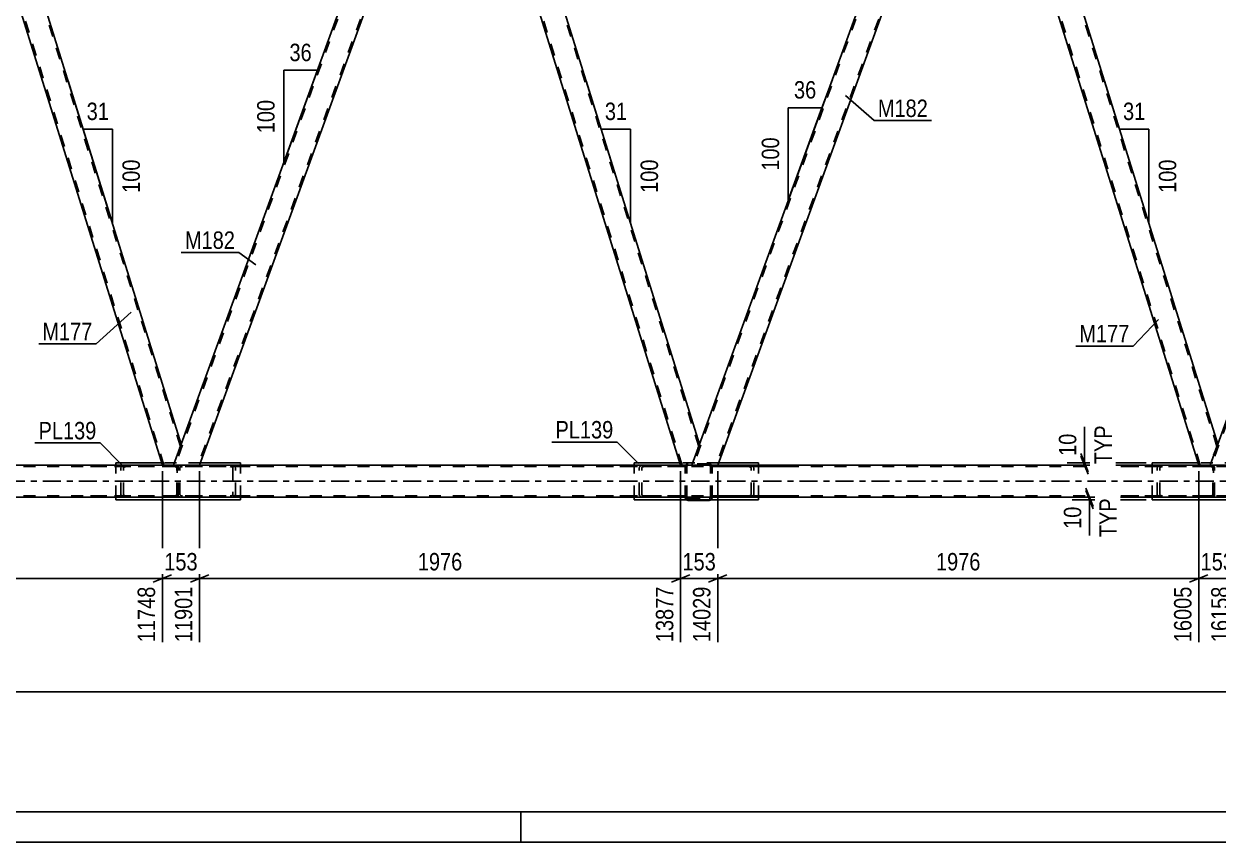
# Model space of a CAD drawing. Header units: millimetres. Extents: x -858 to 331, y -869 to -28.
# Drawn here: x -380.2 to -184, y -868.6 to -734.1 of the extents above; entities that cross this region are included whole.
import ezdxf

# ---------------------------------------------------------------- set-up
doc = ezdxf.new("R2010")
doc.units = ezdxf.units.MM
doc.linetypes.add('DXK_LINE_DOT2', pattern=[3.9198, 1.9599, -1.9599])
doc.linetypes.add('DXK_LINE_DOT3', pattern=[5.9187, 2.979, -0.9799, 0.9799, -0.9799])
doc.styles.add('Arial Narrow', font='ARIALN.TTF', dxfattribs={"height": 0.2})

# ---------------------------------------------------------------- blocks, each defined once
blk = doc.blocks.new('Unknown-570393797-1134')
at = {"color": 5, "linetype": 'Continuous'}
for p, q in [((-852.57, -863.58), (326.43, -863.58)), ((-298.57, -868.58), (-298.57, -863.58)), ((-857.57, -868.58), (331.43, -868.58))]:
    blk.add_line(p, q, dxfattribs=at)
blk = doc.blocks.new('Part-570393797-8345 - 8170')
at = {"color": 7, "linetype": 'DXK_LINE_DOT2'}
for p, q in [((-267.15, -811.91), (-267.15, -806.63)), ((-254.85, -806.63), (-267.15, -806.63)), ((-254.85, -806.87), (-267.15, -806.87)), ((-260.83, -806.66), (-261.16, -806.63)), ((-261.16, -806.87), (-260.99, -806.89)), ((-260.76, -807.02), (-260.72, -807.11)), ((-260.72, -811.43), (-260.72, -807.11)), ((-260.29, -807.11), (-260.35, -806.92)), ((-260.29, -811.43), (-260.29, -807.11)), ((-254.85, -811.67), (-267.15, -811.67)), ((-267.15, -811.91), (-254.85, -811.91)), ((-260.99, -811.65), (-261.16, -811.67)), ((-261.16, -811.91), (-260.83, -811.87)), ((-260.72, -811.43), (-260.76, -811.52)), ((-260.35, -811.61), (-260.29, -811.43))]:
    blk.add_line(p, q, dxfattribs=at)
for centre, radius, start, end in [((-261.06, -807.29), 0.409, 41.9361, 80.4818), ((-260.96, -807.47), 0.817, 41.9361, 80.4818), ((-261.06, -811.25), 0.409, 279.5183, 318.064), ((-260.96, -811.07), 0.817, 279.5183, 318.064)]:
    blk.add_arc(centre, radius, start, end, dxfattribs=at)
blk = doc.blocks.new('Part-570393797-8246 - 8170')
at = {"color": 7, "linetype": 'DXK_LINE_DOT2'}
for p, q in [((-226.09, -685.41), (-270.21, -806.63)), ((-222.34, -685.41), (-266.46, -806.63)), ((-222.09, -685.41), (-223.64, -689.66)), ((-269.2, -803.16), (-270.47, -806.63)), ((-266.21, -806.63), (-270.47, -806.63))]:
    blk.add_line(p, q, dxfattribs=at)
at = {"color": 2, "linetype": 'Continuous'}
for p, q in [((-226.35, -685.41), (-269.2, -803.16)), ((-226.35, -685.41), (-222.09, -685.41)), ((-223.64, -689.66), (-266.21, -806.63))]:
    blk.add_line(p, q, dxfattribs=at)
blk = doc.blocks.new('Part-570393797-8276 - 8170')
at = {"color": 2, "linetype": 'Continuous'}
for p, q in [((-307.22, -685.41), (-308.77, -689.66)), ((-305.91, -685.41), (-307.22, -685.41)), ((-269.2, -803.16), (-305.91, -685.41)), ((-308.77, -689.66), (-272.31, -806.63)), ((-270.47, -806.63), (-269.2, -803.16))]:
    blk.add_line(p, q, dxfattribs=at)
at = {"color": 7, "linetype": 'DXK_LINE_DOT2'}
for p, q in [((-269.34, -803.53), (-306.16, -685.41)), ((-272.06, -806.63), (-308.63, -689.29)), ((-269.2, -803.16), (-269.47, -803.9)), ((-272.31, -806.63), (-270.47, -806.63))]:
    blk.add_line(p, q, dxfattribs=at)
blk = doc.blocks.new('Part-570393797-8334 - 8170')
at = {"color": 7, "linetype": 'DXK_LINE_DOT2'}
for p, q in [((-284.58, -806.63), (-271.55, -806.63)), ((-271.55, -806.87), (-284.58, -806.87)), ((-279.07, -806.92), (-279.14, -807.11)), ((-279.14, -811.43), (-279.14, -807.11)), ((-278.7, -807.11), (-278.67, -807.02)), ((-278.7, -811.43), (-278.7, -807.11)), ((-278.27, -806.63), (-278.6, -806.66)), ((-278.44, -806.89), (-278.27, -806.87)), ((-271.55, -811.91), (-271.55, -806.63)), ((-271.55, -811.67), (-284.58, -811.67)), ((-271.55, -811.91), (-284.58, -811.91)), ((-279.14, -811.43), (-279.07, -811.61)), ((-278.67, -811.52), (-278.7, -811.43)), ((-278.6, -811.87), (-278.27, -811.91)), ((-278.27, -811.67), (-278.44, -811.65))]:
    blk.add_line(p, q, dxfattribs=at)
for centre, radius, start, end in [((-278.47, -807.47), 0.817, 99.5183, 138.064), ((-278.37, -807.29), 0.409, 99.5183, 138.064), ((-278.47, -811.07), 0.817, 221.9361, 260.4818), ((-278.37, -811.25), 0.409, 221.9361, 260.4818)]:
    blk.add_arc(centre, radius, start, end, dxfattribs=at)
blk = doc.blocks.new('Part-570393797-8371 - 8170')
at = {"color": 7, "linetype": 'DXK_LINE_DOT2'}
for p, q in [((-311.22, -685.41), (-355.34, -806.63)), ((-307.48, -685.41), (-351.6, -806.63)), ((-307.22, -685.41), (-308.77, -689.66)), ((-354.34, -803.16), (-355.6, -806.63)), ((-351.34, -806.63), (-355.6, -806.63))]:
    blk.add_line(p, q, dxfattribs=at)
at = {"color": 2, "linetype": 'Continuous'}
for p, q in [((-311.48, -685.41), (-354.34, -803.16)), ((-311.48, -685.41), (-307.22, -685.41)), ((-308.77, -689.66), (-351.34, -806.63))]:
    blk.add_line(p, q, dxfattribs=at)
blk = doc.blocks.new('Part-570393797-8373 - 8170')
at = {"color": 7, "linetype": 'DXK_LINE_DOT2'}
for p, q in [((-354.96, -806.92), (-355.03, -807.11)), ((-355.03, -811.43), (-355.03, -807.11)), ((-354.59, -807.11), (-354.56, -807.02)), ((-354.59, -811.43), (-354.59, -807.11)), ((-354.16, -806.63), (-354.49, -806.66)), ((-354.32, -806.89), (-354.16, -806.87)), ((-339.98, -806.63), (-354.16, -806.63)), ((-339.98, -806.87), (-354.16, -806.87)), ((-345.96, -806.66), (-346.3, -806.63)), ((-346.3, -806.87), (-346.13, -806.89)), ((-345.89, -807.02), (-345.86, -807.11)), ((-345.86, -807.11), (-345.86, -811.43)), ((-345.42, -807.11), (-345.49, -806.92)), ((-345.42, -811.43), (-345.42, -807.11)), ((-355.03, -811.43), (-354.96, -811.61)), ((-354.56, -811.52), (-354.59, -811.43)), ((-354.49, -811.87), (-354.16, -811.91)), ((-354.16, -811.67), (-354.32, -811.65)), ((-339.98, -811.67), (-354.16, -811.67)), ((-339.98, -811.91), (-354.16, -811.91)), ((-346.13, -811.65), (-346.3, -811.67)), ((-346.3, -811.91), (-345.96, -811.87)), ((-345.86, -811.43), (-345.89, -811.52)), ((-345.49, -811.61), (-345.42, -811.43))]:
    blk.add_line(p, q, dxfattribs=at)
for centre, radius, start, end in [((-354.36, -807.47), 0.817, 99.5183, 138.064), ((-354.26, -807.29), 0.409, 99.5183, 138.064), ((-346.2, -807.29), 0.409, 41.9361, 80.4818), ((-346.1, -807.47), 0.817, 41.9361, 80.4818), ((-354.36, -811.07), 0.817, 221.9361, 260.4818), ((-354.26, -811.25), 0.409, 221.9361, 260.4818), ((-346.2, -811.25), 0.409, 279.5183, 318.064), ((-346.1, -811.07), 0.817, 279.5183, 318.064)]:
    blk.add_arc(centre, radius, start, end, dxfattribs=at)
blk = doc.blocks.new('Part-570393797-8408 - 8170')
at = {"color": 2, "linetype": 'Continuous'}
for p, q in [((-272.44, -806.23), (-279.94, -806.23)), ((-279.94, -806.63), (-279.94, -806.23)), ((-259.49, -806.23), (-266.06, -806.23)), ((-259.49, -806.63), (-259.49, -806.23)), ((-279.94, -812.31), (-279.94, -811.91)), ((-259.49, -812.31), (-259.49, -811.91)), ((-259.49, -812.31), (-279.94, -812.31))]:
    blk.add_line(p, q, dxfattribs=at)
at = {"color": 7, "linetype": 'DXK_LINE_DOT2'}
for p, q in [((-266.06, -806.23), (-272.44, -806.23)), ((-279.94, -811.91), (-279.94, -806.63)), ((-259.49, -811.91), (-259.49, -806.63)), ((-279.94, -811.91), (-279.94, -811.87)), ((-259.49, -811.91), (-259.49, -811.87))]:
    blk.add_line(p, q, dxfattribs=at)
blk = doc.blocks.new('Part-570393797-8749 - 8170')
at = {"color": 2, "linetype": 'Continuous'}
for p, q in [((-119.61, -806.63), (-796.76, -806.63)), ((-119.61, -811.91), (-796.76, -811.91))]:
    blk.add_line(p, q, dxfattribs=at)
at = {"color": 7, "linetype": 'DXK_LINE_DOT2'}
for p, q in [((-119.61, -806.87), (-796.76, -806.87)), ((-119.61, -811.67), (-796.76, -811.67))]:
    blk.add_line(p, q, dxfattribs=at)
at = {"color": 7, "linetype": 'DXK_LINE_DOT3'}
blk.add_line((-119.61, -809.27), (-796.76, -809.27), dxfattribs=at)
blk = doc.blocks.new('Part-570393797-8434 - 8170')
at = {"color": 2, "linetype": 'Continuous'}
for p, q in [((-187.3, -806.23), (-194.81, -806.23)), ((-194.81, -806.63), (-194.81, -806.23)), ((-174.35, -806.23), (-180.93, -806.23)), ((-174.35, -806.63), (-174.35, -806.23)), ((-194.81, -812.31), (-194.81, -811.91)), ((-174.35, -812.31), (-174.35, -811.91)), ((-174.35, -812.31), (-194.81, -812.31))]:
    blk.add_line(p, q, dxfattribs=at)
at = {"color": 7, "linetype": 'DXK_LINE_DOT2'}
for p, q in [((-180.93, -806.23), (-187.3, -806.23)), ((-194.81, -811.91), (-194.81, -806.63)), ((-174.35, -811.91), (-174.35, -806.63)), ((-194.81, -811.91), (-194.81, -811.87)), ((-174.35, -811.91), (-174.35, -811.87))]:
    blk.add_line(p, q, dxfattribs=at)
blk = doc.blocks.new('Part-570393797-8437 - 8170')
at = {"color": 7, "linetype": 'DXK_LINE_DOT2'}
for p, q in [((-271.51, -806.71), (-271.55, -806.89)), ((-271.55, -811.93), (-271.55, -806.89)), ((-271.31, -806.89), (-271.29, -806.8)), ((-271.31, -811.93), (-271.31, -806.89)), ((-271.29, -806.8), (-271.24, -806.72)), ((-271.07, -806.41), (-271.25, -806.45)), ((-271.24, -806.72), (-271.16, -806.67)), ((-271.16, -806.67), (-271.07, -806.65)), ((-267.63, -806.41), (-271.07, -806.41)), ((-271.07, -806.65), (-267.63, -806.65)), ((-267.45, -806.45), (-267.63, -806.41)), ((-267.63, -806.65), (-267.54, -806.67)), ((-267.54, -806.67), (-267.46, -806.72)), ((-267.46, -806.72), (-267.41, -806.8)), ((-267.41, -806.8), (-267.39, -806.89)), ((-267.39, -811.93), (-267.39, -806.89)), ((-267.15, -806.89), (-267.19, -806.71)), ((-267.15, -811.93), (-267.15, -806.89)), ((-271.55, -811.93), (-271.51, -812.11)), ((-271.29, -812.02), (-271.31, -811.93)), ((-271.24, -812.1), (-271.29, -812.02)), ((-271.16, -812.15), (-271.24, -812.1)), ((-271.07, -812.17), (-271.16, -812.15)), ((-271.07, -812.17), (-267.63, -812.17)), ((-267.54, -812.15), (-267.63, -812.17)), ((-267.46, -812.1), (-267.54, -812.15)), ((-267.41, -812.02), (-267.46, -812.1)), ((-267.39, -811.93), (-267.41, -812.02)), ((-267.19, -812.11), (-267.15, -811.93))]:
    blk.add_line(p, q, dxfattribs=at)
at = {"color": 2, "linetype": 'Continuous'}
for p, q in [((-271.25, -812.37), (-271.07, -812.41)), ((-271.07, -812.41), (-267.63, -812.41)), ((-267.63, -812.41), (-267.45, -812.37))]:
    blk.add_line(p, q, dxfattribs=at)
at = {"color": 7, "linetype": 'DXK_LINE_DOT2'}
for centre, start, end in [((-271.07, -806.89), 112.5, 157.5), ((-267.63, -806.89), 22.5, 67.5), ((-271.07, -811.93), 202.5, 233.5669), ((-267.63, -811.93), 306.4333, 337.5)]:
    blk.add_arc(centre, 0.48, start, end, dxfattribs=at)
at = {"color": 2, "linetype": 'Continuous'}
for centre, start, end in [((-271.07, -811.93), 233.5669, 247.5), ((-267.63, -811.93), 292.5, 306.4333)]:
    blk.add_arc(centre, 0.48, start, end, dxfattribs=at)
blk = doc.blocks.new('Part-570393797-8443 - 8170')
at = {"color": 2, "linetype": 'Continuous'}
for p, q in [((-357.57, -806.23), (-365.08, -806.23)), ((-365.08, -806.63), (-365.08, -806.23)), ((-344.62, -806.23), (-351.2, -806.23)), ((-344.62, -806.63), (-344.62, -806.23)), ((-365.08, -812.31), (-365.08, -811.91)), ((-344.62, -812.31), (-344.62, -811.91)), ((-344.62, -812.31), (-365.08, -812.31))]:
    blk.add_line(p, q, dxfattribs=at)
at = {"color": 7, "linetype": 'DXK_LINE_DOT2'}
for p, q in [((-351.2, -806.23), (-357.57, -806.23)), ((-365.08, -811.91), (-365.08, -806.63)), ((-344.62, -811.91), (-344.62, -806.63)), ((-365.08, -811.91), (-365.08, -811.87)), ((-344.62, -811.91), (-344.62, -811.87))]:
    blk.add_line(p, q, dxfattribs=at)
blk = doc.blocks.new('Part-570393797-8481 - 8170')
at = {"color": 2, "linetype": 'Continuous'}
for p, q in [((-392.36, -685.41), (-393.9, -689.66)), ((-391.04, -685.41), (-392.36, -685.41)), ((-354.34, -803.16), (-391.04, -685.41)), ((-393.9, -689.66), (-357.45, -806.63)), ((-355.6, -806.63), (-354.34, -803.16))]:
    blk.add_line(p, q, dxfattribs=at)
at = {"color": 7, "linetype": 'DXK_LINE_DOT2'}
for p, q in [((-354.47, -803.53), (-391.29, -685.41)), ((-357.19, -806.63), (-393.77, -689.29)), ((-354.34, -803.16), (-354.61, -803.9)), ((-357.45, -806.63), (-355.6, -806.63))]:
    blk.add_line(p, q, dxfattribs=at)
blk = doc.blocks.new('Part-570393797-8549 - 8170')
at = {"color": 7, "linetype": 'DXK_LINE_DOT2'}
for p, q in [((-185.27, -806.63), (-199.45, -806.63)), ((-185.27, -806.87), (-199.45, -806.87)), ((-193.94, -806.92), (-194.01, -807.11)), ((-194.01, -811.43), (-194.01, -807.11)), ((-193.57, -807.11), (-193.54, -807.02)), ((-193.57, -811.43), (-193.57, -807.11)), ((-193.13, -806.63), (-193.47, -806.66)), ((-193.3, -806.89), (-193.13, -806.87)), ((-184.94, -806.66), (-185.27, -806.63)), ((-185.27, -806.87), (-185.11, -806.89)), ((-184.76, -806.73), (-184.94, -806.66)), ((-184.87, -807.02), (-184.84, -807.11)), ((-184.84, -811.43), (-184.84, -807.11)), ((-184.76, -811.81), (-184.76, -806.73)), ((-184.71, -806.77), (-184.76, -806.73)), ((-184.61, -806.92), (-184.71, -806.77)), ((-184.58, -807.11), (-184.61, -806.92)), ((-184.58, -811.43), (-184.58, -807.11)), ((-185.27, -811.67), (-199.45, -811.67)), ((-185.27, -811.91), (-199.45, -811.91)), ((-194.01, -811.43), (-193.94, -811.61)), ((-193.54, -811.52), (-193.57, -811.43)), ((-193.47, -811.87), (-193.13, -811.91)), ((-193.13, -811.67), (-193.3, -811.65)), ((-185.11, -811.65), (-185.27, -811.67)), ((-185.27, -811.91), (-184.94, -811.87)), ((-184.94, -811.87), (-184.76, -811.81)), ((-184.84, -811.43), (-184.87, -811.52)), ((-184.76, -811.81), (-184.71, -811.77)), ((-184.71, -811.77), (-184.61, -811.61)), ((-184.61, -811.61), (-184.58, -811.43))]:
    blk.add_line(p, q, dxfattribs=at)
for centre, radius, start, end in [((-193.33, -807.47), 0.817, 99.5183, 138.064), ((-193.23, -807.29), 0.409, 99.5183, 138.064), ((-185.17, -807.29), 0.409, 41.9361, 80.4818), ((-193.33, -811.07), 0.817, 221.9361, 260.4818), ((-193.23, -811.25), 0.409, 221.9361, 260.4818), ((-185.17, -811.25), 0.409, 279.5183, 318.064)]:
    blk.add_arc(centre, radius, start, end, dxfattribs=at)
blk = doc.blocks.new('Part-570393797-8565 - 8170')
at = {"color": 7, "linetype": 'DXK_LINE_DOT2'}
for p, q in [((-355.54, -806.63), (-369.71, -806.63)), ((-355.54, -806.87), (-369.71, -806.87)), ((-364.21, -806.92), (-364.28, -807.11)), ((-364.28, -811.43), (-364.28, -807.11)), ((-363.84, -807.11), (-363.81, -807.02)), ((-363.84, -811.43), (-363.84, -807.11)), ((-363.4, -806.63), (-363.74, -806.66)), ((-363.57, -806.89), (-363.4, -806.87)), ((-355.21, -806.66), (-355.54, -806.63)), ((-355.54, -806.87), (-355.37, -806.89)), ((-355.03, -806.73), (-355.21, -806.66)), ((-355.14, -807.02), (-355.1, -807.11)), ((-355.1, -811.43), (-355.1, -807.11)), ((-355.03, -811.81), (-355.03, -806.73)), ((-354.98, -806.77), (-355.03, -806.73)), ((-354.88, -806.92), (-354.98, -806.77)), ((-354.85, -807.11), (-354.88, -806.92)), ((-354.85, -811.43), (-354.85, -807.11)), ((-355.54, -811.67), (-369.71, -811.67)), ((-355.54, -811.91), (-369.71, -811.91)), ((-364.28, -811.43), (-364.21, -811.61)), ((-363.81, -811.52), (-363.84, -811.43)), ((-363.74, -811.87), (-363.4, -811.91)), ((-363.4, -811.67), (-363.57, -811.65)), ((-355.37, -811.65), (-355.54, -811.67)), ((-355.54, -811.91), (-355.21, -811.87)), ((-355.21, -811.87), (-355.03, -811.81)), ((-355.1, -811.43), (-355.14, -811.52)), ((-355.03, -811.81), (-354.98, -811.77)), ((-354.98, -811.77), (-354.88, -811.61)), ((-354.88, -811.61), (-354.85, -811.43))]:
    blk.add_line(p, q, dxfattribs=at)
for centre, radius, start, end in [((-363.6, -807.47), 0.817, 99.5183, 138.064), ((-363.5, -807.29), 0.409, 99.5183, 138.064), ((-355.44, -807.29), 0.409, 41.9361, 80.4818), ((-363.6, -811.07), 0.817, 221.9361, 260.4818), ((-363.5, -811.25), 0.409, 221.9361, 260.4818), ((-355.44, -811.25), 0.409, 279.5183, 318.064)]:
    blk.add_arc(centre, radius, start, end, dxfattribs=at)
blk = doc.blocks.new('Part-570393797-8770 - 8170')
at = {"color": 2, "linetype": 'Continuous'}
for p, q in [((-222.09, -685.41), (-223.64, -689.66)), ((-220.77, -685.41), (-222.09, -685.41)), ((-184.07, -803.16), (-220.77, -685.41)), ((-223.64, -689.66), (-187.18, -806.63)), ((-185.33, -806.63), (-184.07, -803.16))]:
    blk.add_line(p, q, dxfattribs=at)
at = {"color": 7, "linetype": 'DXK_LINE_DOT2'}
for p, q in [((-184.2, -803.53), (-221.02, -685.41)), ((-186.93, -806.63), (-223.5, -689.29)), ((-184.2, -803.53), (-184.34, -803.9)), ((-187.18, -806.63), (-185.33, -806.63))]:
    blk.add_line(p, q, dxfattribs=at)
blk = doc.blocks.new('Part-570393797-8776 - 8170')
at = {"color": 7, "linetype": 'DXK_LINE_DOT2'}
for p, q in [((-140.96, -685.41), (-185.08, -806.63)), ((-137.21, -685.41), (-181.33, -806.63)), ((-184.07, -803.16), (-185.33, -806.63)), ((-181.07, -806.63), (-185.33, -806.63))]:
    blk.add_line(p, q, dxfattribs=at)
at = {"color": 2, "linetype": 'Continuous'}
for p, q in [((-141.21, -685.41), (-184.07, -803.16)), ((-136.95, -685.41), (-181.07, -806.63)), ((-136.95, -685.41), (-141.21, -685.41))]:
    blk.add_line(p, q, dxfattribs=at)
blk = doc.blocks.new('AngleDimension-570393797-9946 - 8170')
at = {"color": 7, "linetype": 'Continuous'}
for p, q in [((-202.68, -743.45), (-200.2, -751.4)), ((-195.38, -751.4), (-200.2, -751.4)), ((-195.38, -766.86), (-200.2, -751.4)), ((-195.38, -766.86), (-195.38, -751.4))]:
    blk.add_line(p, q, dxfattribs=at)
at = {"color": 0}
for points in [[(-195.36, -750.5), (-195.36, -746.3), (-200.22, -746.3), (-200.22, -750.5)], [(-190.28, -755.79), (-194.48, -755.79), (-194.48, -762.47), (-190.28, -762.47)]]:
    blk.add_wipeout(points, dxfattribs=at)
at = {"color": 3, "style": 'Arial Narrow'}
blk.add_text('31', height=2.863, dxfattribs=at).set_placement((-199.62, -749.9))
blk.add_text('100', height=2.863, rotation=90.0002, dxfattribs=at).set_placement((-190.88, -761.87))
blk = doc.blocks.new('StraightDimension-570393797-9640 - 8170')
at = {"color": 7, "linetype": 'Continuous'}
for p, q in [((-187.18, -807.63), (-187.18, -835.71)), ((-181.07, -807.63), (-181.07, -835.71)), ((-188.68, -825.87), (-185.68, -824.67)), ((-187.18, -825.27), (-181.07, -825.27)), ((-179.57, -824.67), (-182.57, -825.87))]:
    blk.add_line(p, q, dxfattribs=at)
at = {"color": 0}
blk.add_wipeout([(-180.78, -824.52), (-180.78, -820.32), (-187.47, -820.32), (-187.47, -824.52)], dxfattribs=at)
at = {"color": 0, "linetype": 'Continuous'}
blk.add_wipeout([(-181.67, -825.97), (-185.87, -825.97), (-185.87, -836.31), (-181.67, -836.31)], dxfattribs=at)
at = {"color": 3, "style": 'Arial Narrow'}
blk.add_text('153', height=2.863, dxfattribs=at).set_placement((-186.87, -823.92))
at = {"color": 3, "linetype": 'Continuous', "style": 'Arial Narrow'}
blk.add_text('16158', height=2.863, rotation=90.0002, dxfattribs=at).set_placement((-182.27, -835.71))
blk = doc.blocks.new('StraightDimension-570393797-9735 - 8170')
at = {"color": 7, "linetype": 'Continuous'}
for p, q in [((-436.48, -807.63), (-436.48, -833.88)), ((-357.45, -807.63), (-357.45, -835.71)), ((-434.98, -824.67), (-437.98, -825.87)), ((-436.48, -825.27), (-357.45, -825.27)), ((-358.95, -825.87), (-355.95, -824.67))]:
    blk.add_line(p, q, dxfattribs=at)
at = {"color": 0}
blk.add_wipeout([(-392.71, -824.52), (-392.71, -820.32), (-401.22, -820.32), (-401.22, -824.52)], dxfattribs=at)
at = {"color": 0, "linetype": 'Continuous'}
blk.add_wipeout([(-358.05, -825.97), (-362.25, -825.97), (-362.25, -836.31), (-358.05, -836.31)], dxfattribs=at)
at = {"color": 3, "style": 'Arial Narrow'}
blk.add_text('1976', height=2.863, dxfattribs=at).set_placement((-400.62, -823.92))
at = {"color": 3, "linetype": 'Continuous', "style": 'Arial Narrow'}
blk.add_text('11748', height=2.863, rotation=90.0002, dxfattribs=at).set_placement((-358.65, -835.71))
blk = doc.blocks.new('StraightDimension-570393797-9659 - 8170')
at = {"color": 7, "linetype": 'Continuous'}
for p, q in [((-266.21, -807.63), (-266.21, -835.71)), ((-187.18, -807.63), (-187.18, -835.71)), ((-264.71, -824.67), (-267.71, -825.87)), ((-266.21, -825.27), (-187.18, -825.27)), ((-188.68, -825.87), (-185.68, -824.67))]:
    blk.add_line(p, q, dxfattribs=at)
at = {"color": 0}
blk.add_wipeout([(-222.44, -824.52), (-222.44, -820.32), (-230.95, -820.32), (-230.95, -824.52)], dxfattribs=at)
at = {"color": 0, "linetype": 'Continuous'}
blk.add_wipeout([(-187.78, -825.97), (-191.98, -825.97), (-191.98, -836.31), (-187.78, -836.31)], dxfattribs=at)
at = {"color": 3, "style": 'Arial Narrow'}
blk.add_text('1976', height=2.863, dxfattribs=at).set_placement((-230.35, -823.92))
at = {"color": 3, "linetype": 'Continuous', "style": 'Arial Narrow'}
blk.add_text('16005', height=2.863, rotation=90.0002, dxfattribs=at).set_placement((-188.38, -835.71))
blk = doc.blocks.new('StraightDimension-570393797-9678 - 8170')
at = {"color": 7, "linetype": 'Continuous'}
for p, q in [((-272.31, -807.63), (-272.31, -835.71)), ((-266.21, -807.63), (-266.21, -835.71)), ((-273.81, -825.87), (-270.81, -824.67)), ((-272.31, -825.27), (-266.21, -825.27)), ((-264.71, -824.67), (-267.71, -825.87))]:
    blk.add_line(p, q, dxfattribs=at)
at = {"color": 0}
blk.add_wipeout([(-265.92, -824.52), (-265.92, -820.32), (-272.6, -820.32), (-272.6, -824.52)], dxfattribs=at)
at = {"color": 0, "linetype": 'Continuous'}
blk.add_wipeout([(-266.81, -825.97), (-271.01, -825.97), (-271.01, -836.31), (-266.81, -836.31)], dxfattribs=at)
at = {"color": 3, "style": 'Arial Narrow'}
blk.add_text('153', height=2.863, dxfattribs=at).set_placement((-272, -823.92))
at = {"color": 3, "linetype": 'Continuous', "style": 'Arial Narrow'}
blk.add_text('14029', height=2.863, rotation=90.0002, dxfattribs=at).set_placement((-267.41, -835.71))
blk = doc.blocks.new('AngleDimension-570393797-8819 - 8170')
at = {"color": 7, "linetype": 'Continuous'}
for p, q in [((-287.81, -743.45), (-285.34, -751.4)), ((-280.52, -751.4), (-285.34, -751.4)), ((-280.52, -766.86), (-285.34, -751.4)), ((-280.52, -766.86), (-280.52, -751.4))]:
    blk.add_line(p, q, dxfattribs=at)
at = {"color": 0}
for points in [[(-280.5, -750.5), (-280.5, -746.3), (-285.35, -746.3), (-285.35, -750.5)], [(-275.42, -755.79), (-279.62, -755.79), (-279.62, -762.47), (-275.42, -762.47)]]:
    blk.add_wipeout(points, dxfattribs=at)
at = {"color": 3, "style": 'Arial Narrow'}
blk.add_text('31', height=2.863, dxfattribs=at).set_placement((-284.75, -749.9))
blk.add_text('100', height=2.863, rotation=90.0002, dxfattribs=at).set_placement((-276.02, -761.87))
blk = doc.blocks.new('StraightDimension-570393797-9104 - 8170')
at = {"color": 7, "linetype": 'Continuous'}
for p, q in [((-707.66, -811.89), (-202.74, -811.89)), ((-205.74, -810.39), (-204.54, -813.39)), ((-204.54, -813.81), (-205.74, -810.81)), ((-205.14, -812.31), (-205.14, -811.89)), ((-195.81, -812.31), (-207.99, -812.31))]:
    blk.add_line(p, q, dxfattribs=at)
at = {"color": 0}
blk.add_wipeout([(-205.89, -812.83), (-210.09, -812.83), (-210.09, -817.69), (-205.89, -817.69)], dxfattribs=at)
at = {"color": 7, "linetype": 'Continuous'}
blk.add_line((-205.14, -812.31), (-205.14, -818.21), dxfattribs=at)
at = {"color": 3, "style": 'Arial Narrow'}
blk.add_text('10', height=2.863, rotation=90.0002, dxfattribs=at).set_placement((-206.49, -817.09))
at = {"color": 0, "linetype": 'Continuous'}
blk.add_wipeout([(-200.04, -811.47), (-204.24, -811.47), (-204.24, -819.06), (-200.04, -819.06)], dxfattribs=at)
at = {"color": 7, "linetype": 'Continuous'}
blk.add_line((-205.14, -812.31), (-205.14, -818.21), dxfattribs=at)
at = {"color": 3, "linetype": 'Continuous', "style": 'Arial Narrow'}
blk.add_text('TYP', height=2.863, rotation=90.0002, dxfattribs=at).set_placement((-200.64, -818.46))
blk = doc.blocks.new('AngleDimension-570393797-9211 - 8170')
at = {"color": 7, "linetype": 'Continuous'}
for p, q in [((-372.95, -743.45), (-370.47, -751.4)), ((-365.65, -751.4), (-370.47, -751.4)), ((-365.65, -766.86), (-370.47, -751.4)), ((-365.65, -766.86), (-365.65, -751.4))]:
    blk.add_line(p, q, dxfattribs=at)
at = {"color": 0}
for points in [[(-365.63, -750.5), (-365.63, -746.3), (-370.49, -746.3), (-370.49, -750.5)], [(-360.55, -755.79), (-364.75, -755.79), (-364.75, -762.47), (-360.55, -762.47)]]:
    blk.add_wipeout(points, dxfattribs=at)
at = {"color": 3, "style": 'Arial Narrow'}
blk.add_text('31', height=2.863, dxfattribs=at).set_placement((-369.89, -749.9))
blk.add_text('100', height=2.863, rotation=90.0002, dxfattribs=at).set_placement((-361.15, -761.87))
blk = doc.blocks.new('StraightDimension-570393797-9254 - 8170')
at = {"color": 7, "linetype": 'Continuous'}
for p, q in [((-195.81, -806.23), (-208.8, -806.23)), ((-206.55, -804.73), (-205.35, -807.73)), ((-205.35, -808.13), (-206.55, -805.13)), ((-205.95, -806.63), (-205.95, -806.23)), ((-195.81, -806.63), (-208.8, -806.63))]:
    blk.add_line(p, q, dxfattribs=at)
at = {"color": 0}
blk.add_wipeout([(-206.7, -800.85), (-210.9, -800.85), (-210.9, -805.7), (-206.7, -805.7)], dxfattribs=at)
at = {"color": 7, "linetype": 'Continuous'}
blk.add_line((-205.95, -806.23), (-205.95, -800.32), dxfattribs=at)
at = {"color": 3, "style": 'Arial Narrow'}
blk.add_text('10', height=2.863, rotation=90.0002, dxfattribs=at).set_placement((-207.3, -805.1))
at = {"color": 0, "linetype": 'Continuous'}
blk.add_wipeout([(-200.85, -799.48), (-205.05, -799.48), (-205.05, -807.07), (-200.85, -807.07)], dxfattribs=at)
at = {"color": 7, "linetype": 'Continuous'}
blk.add_line((-205.95, -806.23), (-205.95, -800.32), dxfattribs=at)
at = {"color": 3, "linetype": 'Continuous', "style": 'Arial Narrow'}
blk.add_text('TYP', height=2.863, rotation=90.0002, dxfattribs=at).set_placement((-201.45, -806.47))
blk = doc.blocks.new('StraightDimension-570393797-9697 - 8170')
at = {"color": 7, "linetype": 'Continuous'}
for p, q in [((-351.34, -807.63), (-351.34, -835.71)), ((-272.31, -807.63), (-272.31, -835.71)), ((-349.84, -824.67), (-352.84, -825.87)), ((-351.34, -825.27), (-272.31, -825.27)), ((-273.81, -825.87), (-270.81, -824.67))]:
    blk.add_line(p, q, dxfattribs=at)
at = {"color": 0}
blk.add_wipeout([(-307.57, -824.52), (-307.57, -820.32), (-316.08, -820.32), (-316.08, -824.52)], dxfattribs=at)
at = {"color": 0, "linetype": 'Continuous'}
blk.add_wipeout([(-272.91, -825.97), (-277.11, -825.97), (-277.11, -836.31), (-272.91, -836.31)], dxfattribs=at)
at = {"color": 3, "style": 'Arial Narrow'}
blk.add_text('1976', height=2.863, dxfattribs=at).set_placement((-315.48, -823.92))
at = {"color": 3, "linetype": 'Continuous', "style": 'Arial Narrow'}
blk.add_text('13877', height=2.863, rotation=90.0002, dxfattribs=at).set_placement((-273.51, -835.71))
blk = doc.blocks.new('StraightDimension-570393797-9716 - 8170')
at = {"color": 7, "linetype": 'Continuous'}
for p, q in [((-357.45, -807.63), (-357.45, -835.71)), ((-351.34, -807.63), (-351.34, -835.71)), ((-358.95, -825.87), (-355.95, -824.67)), ((-357.45, -825.27), (-351.34, -825.27)), ((-349.84, -824.67), (-352.84, -825.87))]:
    blk.add_line(p, q, dxfattribs=at)
at = {"color": 0}
blk.add_wipeout([(-351.05, -824.52), (-351.05, -820.32), (-357.74, -820.32), (-357.74, -824.52)], dxfattribs=at)
at = {"color": 0, "linetype": 'Continuous'}
blk.add_wipeout([(-351.94, -825.97), (-356.14, -825.97), (-356.14, -836.31), (-351.94, -836.31)], dxfattribs=at)
at = {"color": 3, "style": 'Arial Narrow'}
blk.add_text('153', height=2.863, dxfattribs=at).set_placement((-357.14, -823.92))
at = {"color": 3, "linetype": 'Continuous', "style": 'Arial Narrow'}
blk.add_text('11901', height=2.863, rotation=90.0002, dxfattribs=at).set_placement((-352.54, -835.71))
blk = doc.blocks.new('StraightDimension-570393797-9899 - 8170')
at = {"color": 7, "linetype": 'Continuous'}
blk.add_line((-806.02, -843.88), (-83.41, -843.88), dxfattribs=at)
blk = doc.blocks.new('AngleDimension-570393797-26785 - 8170')
at = {"color": 7, "linetype": 'Continuous'}
for p, q in [((-337.52, -741.72), (-331.98, -741.72)), ((-337.52, -756.94), (-331.98, -741.72)), ((-337.52, -756.94), (-337.52, -741.72)), ((-332.17, -742.25), (-331.98, -741.72))]:
    blk.add_line(p, q, dxfattribs=at)
at = {"color": 0}
for points in [[(-332.32, -740.82), (-332.32, -736.62), (-337.17, -736.62), (-337.17, -740.82)], [(-338.42, -745.99), (-342.62, -745.99), (-342.62, -752.67), (-338.42, -752.67)]]:
    blk.add_wipeout(points, dxfattribs=at)
at = {"color": 3, "style": 'Arial Narrow'}
blk.add_text('36', height=2.863, dxfattribs=at).set_placement((-336.57, -740.22))
blk.add_text('100', height=2.863, rotation=90.0002, dxfattribs=at).set_placement((-339.02, -752.07))
blk = doc.blocks.new('AngleDimension-570393797-26812 - 8170')
at = {"color": 7, "linetype": 'Continuous'}
for p, q in [((-247.38, -743.21), (-249.08, -747.87)), ((-254.62, -747.87), (-249.08, -747.87)), ((-254.62, -763.09), (-249.08, -747.87)), ((-254.62, -763.09), (-254.62, -747.87))]:
    blk.add_line(p, q, dxfattribs=at)
at = {"color": 0}
for points in [[(-249.42, -746.97), (-249.42, -742.77), (-254.28, -742.77), (-254.28, -746.97)], [(-255.52, -752.14), (-259.72, -752.14), (-259.72, -758.82), (-255.52, -758.82)]]:
    blk.add_wipeout(points, dxfattribs=at)
at = {"color": 3, "style": 'Arial Narrow'}
blk.add_text('36', height=2.863, dxfattribs=at).set_placement((-253.68, -746.37))
blk.add_text('100', height=2.863, rotation=90.0002, dxfattribs=at).set_placement((-256.12, -758.22))
blk = doc.blocks.new('Mark-570393797-8367 - 8170')
at = {"color": 0}
blk.add_wipeout([(-345.51, -771.07), (-345.51, -768.07), (-353.74, -768.07), (-353.74, -771.07)], dxfattribs=at)
blk.add_wipeout([(-345.51, -771.07), (-345.51, -768.07), (-353.74, -768.07), (-353.74, -771.07)], dxfattribs=at)
at = {"color": 30, "linetype": 'Continuous'}
for p in [(-354.34, -771.67), (-342.07, -773.71)]:
    blk.add_line(p, (-344.91, -771.67), dxfattribs=at)
at = {"color": 3, "style": 'Arial Narrow'}
blk.add_text('M182', height=2.863, dxfattribs=at).set_placement((-353.74, -771.07))
blk = doc.blocks.new('Mark-570393797-8242 - 8170')
at = {"color": 0}
blk.add_wipeout([(-231.67, -749.4), (-231.67, -746.4), (-239.9, -746.4), (-239.9, -749.4)], dxfattribs=at)
blk.add_wipeout([(-231.67, -749.4), (-231.67, -746.4), (-239.9, -746.4), (-239.9, -749.4)], dxfattribs=at)
at = {"color": 30, "linetype": 'Continuous'}
for p, q in [((-245.21, -745.88), (-240.5, -750)), ((-240.5, -750), (-231.07, -750))]:
    blk.add_line(p, q, dxfattribs=at)
at = {"color": 3, "style": 'Arial Narrow'}
blk.add_text('M182', height=2.863, dxfattribs=at).set_placement((-239.9, -749.4))
blk = doc.blocks.new('Mark-570393797-8404 - 8170')
at = {"color": 0}
blk.add_wipeout([(-283.35, -802.23), (-283.35, -799.23), (-292.86, -799.23), (-292.86, -802.23)], dxfattribs=at)
blk.add_wipeout([(-283.35, -802.23), (-283.35, -799.23), (-292.86, -799.23), (-292.86, -802.23)], dxfattribs=at)
at = {"color": 30, "linetype": 'Continuous'}
for p in [(-293.46, -802.83), (-279.22, -806.37)]:
    blk.add_line(p, (-282.75, -802.83), dxfattribs=at)
at = {"color": 3, "style": 'Arial Narrow'}
blk.add_text('PL139', height=2.863, dxfattribs=at).set_placement((-292.86, -802.23))
blk = doc.blocks.new('Mark-570393797-8439 - 8170')
at = {"color": 0}
blk.add_wipeout([(-368.29, -802.38), (-368.29, -799.38), (-377.79, -799.38), (-377.79, -802.38)], dxfattribs=at)
blk.add_wipeout([(-368.29, -802.38), (-368.29, -799.38), (-377.79, -799.38), (-377.79, -802.38)], dxfattribs=at)
at = {"color": 30, "linetype": 'Continuous'}
for p in [(-378.39, -802.98), (-364.15, -806.51)]:
    blk.add_line(p, (-367.69, -802.98), dxfattribs=at)
at = {"color": 3, "style": 'Arial Narrow'}
blk.add_text('PL139', height=2.863, dxfattribs=at).set_placement((-377.79, -802.38))
blk = doc.blocks.new('Mark-570393797-8477 - 8170')
at = {"color": 0}
blk.add_wipeout([(-368.95, -786.08), (-368.95, -783.08), (-377.17, -783.08), (-377.17, -786.08)], dxfattribs=at)
blk.add_wipeout([(-368.95, -786.08), (-368.95, -783.08), (-377.17, -783.08), (-377.17, -786.08)], dxfattribs=at)
at = {"color": 30, "linetype": 'Continuous'}
for p in [(-362.55, -781.48), (-377.77, -786.68)]:
    blk.add_line(p, (-368.35, -786.68), dxfattribs=at)
at = {"color": 3, "style": 'Arial Narrow'}
blk.add_text('M177', height=2.863, dxfattribs=at).set_placement((-377.17, -786.08))
blk = doc.blocks.new('Mark-570393797-8766 - 8170')
at = {"color": 0}
blk.add_wipeout([(-198.58, -786.44), (-198.58, -783.44), (-206.8, -783.44), (-206.8, -786.44)], dxfattribs=at)
blk.add_wipeout([(-198.58, -786.44), (-198.58, -783.44), (-206.8, -783.44), (-206.8, -786.44)], dxfattribs=at)
at = {"color": 30, "linetype": 'Continuous'}
for p in [(-193.79, -782.71), (-207.4, -787.04)]:
    blk.add_line(p, (-197.98, -787.04), dxfattribs=at)
at = {"color": 3, "style": 'Arial Narrow'}
blk.add_text('M177', height=2.863, dxfattribs=at).set_placement((-206.8, -786.44))

msp = doc.modelspace()

# ---------------------------------------------------------------- block references
for name in ['Unknown-570393797-1134', 'Part-570393797-8481 - 8170', 'Part-570393797-8371 - 8170', 'Part-570393797-8276 - 8170', 'Part-570393797-8246 - 8170', 'Part-570393797-8770 - 8170', 'Part-570393797-8776 - 8170', 'Part-570393797-8443 - 8170', 'Part-570393797-8408 - 8170', 'Part-570393797-8434 - 8170', 'Part-570393797-8749 - 8170', 'Part-570393797-8565 - 8170', 'Part-570393797-8373 - 8170', 'Part-570393797-8334 - 8170', 'Part-570393797-8437 - 8170', 'Part-570393797-8345 - 8170', 'Part-570393797-8549 - 8170']:
    msp.add_blockref(name, (0, 0))

# ---------------------------------------------------------------- next in the draw order: block references
for name in ['AngleDimension-570393797-9211 - 8170', 'AngleDimension-570393797-8819 - 8170', 'AngleDimension-570393797-9946 - 8170', 'StraightDimension-570393797-9735 - 8170', 'StraightDimension-570393797-9640 - 8170']:
    msp.add_blockref(name, (0, 0))

# ---------------------------------------------------------------- next in the draw order: block references
msp.add_blockref('StraightDimension-570393797-9659 - 8170', (0, 0))

# ---------------------------------------------------------------- next in the draw order: block references
for name in ['StraightDimension-570393797-9254 - 8170', 'StraightDimension-570393797-9678 - 8170']:
    msp.add_blockref(name, (0, 0))

# ---------------------------------------------------------------- next in the draw order: block references
msp.add_blockref('StraightDimension-570393797-9104 - 8170', (0, 0))

# ---------------------------------------------------------------- next in the draw order: block references
msp.add_blockref('StraightDimension-570393797-9697 - 8170', (0, 0))

# ---------------------------------------------------------------- next in the draw order: block references
msp.add_blockref('StraightDimension-570393797-9716 - 8170', (0, 0))

# ---------------------------------------------------------------- next in the draw order: block references
msp.add_blockref('StraightDimension-570393797-9899 - 8170', (0, 0))

# ---------------------------------------------------------------- next in the draw order: block references
for name in ['AngleDimension-570393797-26785 - 8170', 'AngleDimension-570393797-26812 - 8170', 'Mark-570393797-8242 - 8170', 'Mark-570393797-8367 - 8170', 'Mark-570393797-8477 - 8170', 'Mark-570393797-8766 - 8170', 'Mark-570393797-8439 - 8170', 'Mark-570393797-8404 - 8170']:
    msp.add_blockref(name, (0, 0))

doc.saveas('drawing.dxf')
